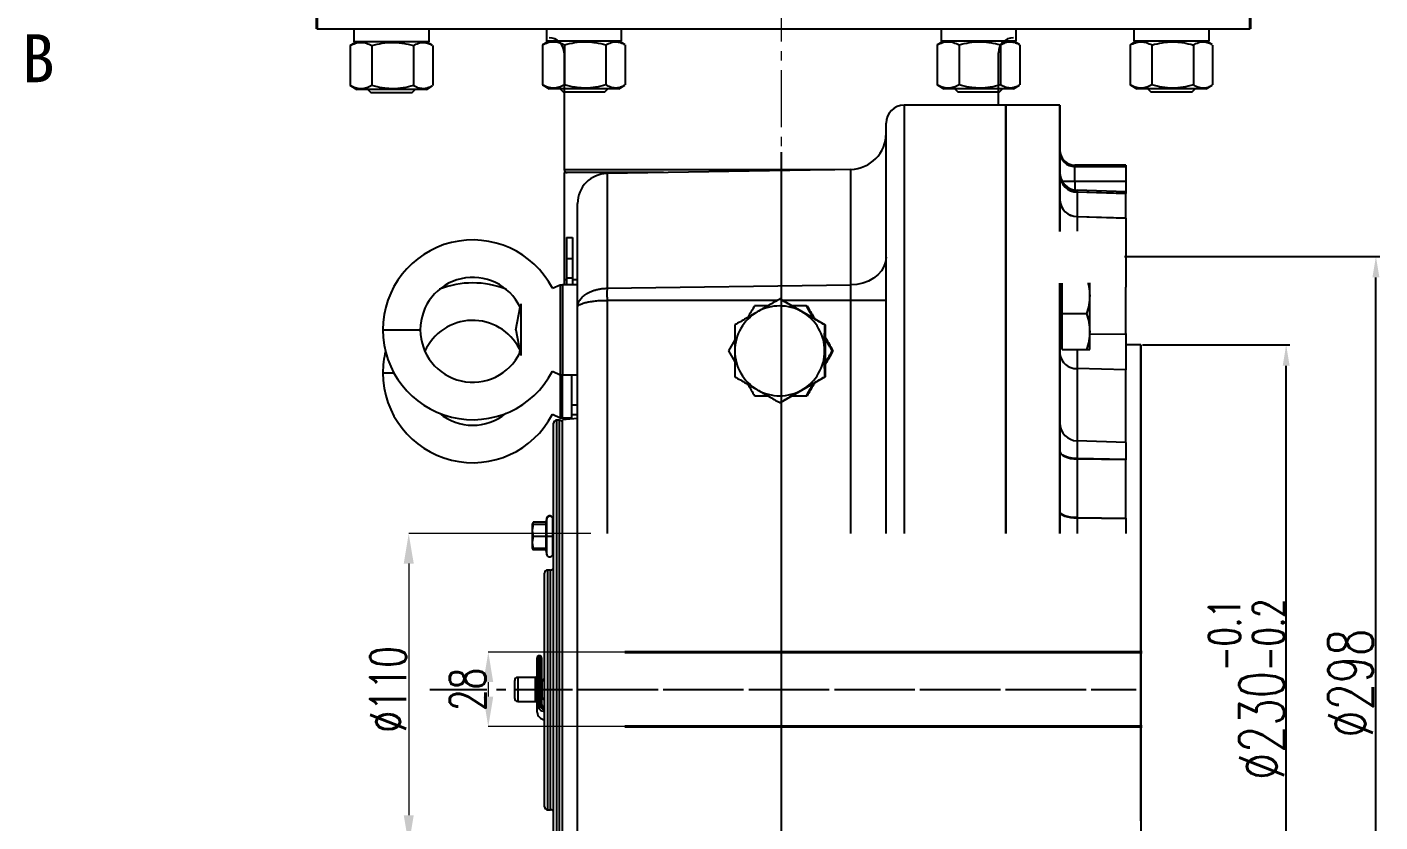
# Model space of a CAD drawing. Header units: millimetres. Extents: x 1846 to 4892, y 508 to 2661.
# Drawn here: x 2512.9 to 2964.6, y 1751.1 to 2016.5 of the extents above; entities that cross this region are included whole.
import ezdxf

# ---------------------------------------------------------------- set-up
doc = ezdxf.new("R2010")
doc.units = ezdxf.units.MM
doc.linetypes.add('CENTER2', pattern=[28.575, 19.05, -3.175, 3.175, -3.175])
doc.linetypes.add('点画线', pattern=[18, 12, -2, 2, -2])
for name, color, linetype, lineweight in [('AM_5', 3, 'Continuous', 25), ('中心线层', 1, '点画线', 18), ('文字', 7, 'Continuous', 13), ('粗实线', 7, 'Continuous', 40)]:
    doc.layers.add(name, color=color, linetype=linetype, lineweight=lineweight)
doc.styles.add('SLDTEXTSTYLE1', font='txt.shx', dxfattribs={"width": 0.7, "bigfont": 'gbcbig.shx'})
doc.styles.get("Standard").update_dxf_attribs({"font": 'arial.ttf'})
doc.styles.add('STYLE1', font='txt.shx', dxfattribs={"width": 0.8, "height": 3, "bigfont": 'hzdx.shx'})
doc.styles.add('TH_GBDIM', font='simplex.shx', dxfattribs={"width": 0.707, "bigfont": 'hzfs.shx'})
doc.dimstyles.new('ISO-25$0', dxfattribs={"dimtxt": 2.5, "dimasz": 2.5, "dimexe": 1.25, "dimexo": 0.625, "dimtad": 1, "dimtxsty": 'Standard', "dimcen": 2.5, "dimdle": 5, "dimadec": 0, "dimazin": 0, "dimtfac": 1, "dimtmove": 0, "dimatfit": 3, "dimfxl": 0, "dimarcsym": 0})
doc.dimstyles.new('SLDDIMSTYLE12$0', dxfattribs={"dimtxt": 12, "dimasz": 10, "dimexe": 0, "dimexo": 0.0625, "dimgap": 0.875, "dimtad": 1, "dimdec": 1, "dimlfac": 1.8, "dimrnd": 1e-09, "dimzin": 12, "dimdsep": 46, "dimtxsty": 'SLDTEXTSTYLE1', "dimcen": 0.09, "dimdle": 8.16, "dimclrd": 3, "dimclre": 3, "dimadec": 0, "dimazin": 3, "dimtfac": 1, "dimtdec": 1, "dimtofl": 0, "dimtmove": 0, "dimatfit": 3, "dimfxl": 0, "dimfrac": 2, "dimtolj": 1, "dimlwd": 5, "dimlwe": 5, "dimarcsym": 0})

# ---------------------------------------------------------------- blocks, each defined once
blk = doc.blocks.new('*D66')
at = {"color": 1, "linetype": 'Continuous', "transparency": 16777216}
for p, q in [((2879.28, 1939.88), (2964.5, 1939.88)), ((2963.25, 1657.94), (2963.25, 1932.88)), ((2880.35, 1650.94), (2964.5, 1650.94))]:
    blk.add_line(p, q, dxfattribs=at)
at = {"color": 1, "transparency": 16777216}
for points in [[(2962.08, 1932.88), (2964.41, 1932.88), (2963.25, 1939.88)], [(2962.08, 1657.94), (2964.41, 1657.94), (2963.25, 1650.94)]]:
    blk.add_solid(points, dxfattribs=at)
at = {"layer": 'Defpoints', "color": 0, "transparency": 16777216}
for p in [(2878.65, 1939.88), (2963.25, 1939.88), (2879.72, 1650.94)]:
    blk.add_point(p, dxfattribs=at)
at = {"color": 1, "lineweight": 30, "transparency": 16777216, "insert": (2954.75, 1797.47), "char_height": 15, "attachment_point": 5, "rotation": 90, "style": 'TH_GBDIM'}
blk.add_mtext('%%C298', dxfattribs=at)
blk = doc.blocks.new('*D67')
at = {"color": 1, "linetype": 'Continuous', "transparency": 16777216}
for p, q in [((2764.72, 1974.76), (2764.72, 1566.1)), ((2879.72, 1620.25), (2879.72, 1566.1)), ((2872.72, 1567.35), (2771.72, 1567.35))]:
    blk.add_line(p, q, dxfattribs=at)
at = {"color": 1, "transparency": 16777216}
for points in [[(2771.72, 1568.52), (2771.72, 1566.18), (2764.72, 1567.35)], [(2872.72, 1568.52), (2872.72, 1566.18), (2879.72, 1567.35)]]:
    blk.add_solid(points, dxfattribs=at)
at = {"layer": 'Defpoints', "color": 0, "transparency": 16777216}
for p in [(2764.72, 1975.39), (2879.72, 1620.87), (2764.72, 1567.35)]:
    blk.add_point(p, dxfattribs=at)
at = {"color": 1, "lineweight": 30, "transparency": 16777216, "insert": (2822.22, 1575.85), "char_height": 15, "attachment_point": 5, "style": 'TH_GBDIM'}
blk.add_mtext('115', dxfattribs=at)
blk = doc.blocks.new('*U49')
at = {"color": 0, "linetype": 'CENTER2', "transparency": 16777216}
for p in [(-227.43, 0), (-178.1, 0)]:
    blk.add_line(p, (8.4, 0), dxfattribs=at)
blk = doc.blocks.new('*D68')
at = {"color": 1, "linetype": 'Continuous', "transparency": 16777216}
for p, q in [((2885.35, 1910.39), (2934.53, 1910.39)), ((2933.28, 1687.39), (2933.28, 1903.39)), ((2885.35, 1680.39), (2934.53, 1680.39))]:
    blk.add_line(p, q, dxfattribs=at)
at = {"color": 1, "transparency": 16777216}
for points in [[(2932.12, 1903.39), (2934.45, 1903.39), (2933.28, 1910.39)], [(2932.12, 1687.39), (2934.45, 1687.39), (2933.28, 1680.39)]]:
    blk.add_solid(points, dxfattribs=at)
at = {"layer": 'Defpoints', "color": 0, "transparency": 16777216}
for p in [(2884.72, 1910.39), (2933.28, 1910.39), (2884.72, 1680.39)]:
    blk.add_point(p, dxfattribs=at)
at = {"color": 1, "lineweight": 30, "transparency": 16777216, "insert": (2920.03, 1795.39), "char_height": 15, "attachment_point": 5, "rotation": 90, "style": 'TH_GBDIM'}
blk.add_mtext('%%C230{\\H0.7x;\\S-0.1^ -0.2;}', dxfattribs=at)
blk = doc.blocks.new('*U48')
at = {"layer": '中心线层', "color": 0, "linetype": 'CENTER2', "transparency": 16777216}
for p, q in [((0, 91), (0, -416.23)), ((0, -178), (0, -282)), ((0, -282), (0, -416.23))]:
    blk.add_line(p, q, dxfattribs=at)
blk = doc.blocks.new('*D75')
at = {"layer": 'AM_5', "color": 3, "lineweight": 5, "transparency": 16777216}
blk.add_line((2712.49, 1807.81), (2666.91, 1807.81), dxfattribs=at)
at = {"layer": 'AM_5', "color": 3, "linetype": 'Continuous', "lineweight": 5, "transparency": 16777216}
for p, q in [((2666.91, 1797.81), (2666.91, 1792.97)), ((2712.49, 1782.97), (2666.91, 1782.97))]:
    blk.add_line(p, q, dxfattribs=at)
at = {"layer": 'AM_5', "color": 3, "transparency": 16777216}
for points in [[(2665.24, 1797.81), (2668.57, 1797.81), (2666.91, 1807.81)], [(2665.24, 1792.97), (2668.57, 1792.97), (2666.91, 1782.97)]]:
    blk.add_solid(points, dxfattribs=at)
at = {"layer": 'Defpoints', "color": 0, "transparency": 16777216}
for p in [(2712.55, 1807.81), (2666.91, 1782.97), (2712.55, 1782.97)]:
    blk.add_point(p, dxfattribs=at)
at = {"layer": 'AM_5', "color": 0, "transparency": 16777216, "insert": (2660.03, 1795.39), "char_height": 12, "attachment_point": 5, "rotation": 90, "style": 'SLDTEXTSTYLE1'}
blk.add_mtext('\\A1;28', dxfattribs=at)
blk = doc.blocks.new('*D56')
at = {"layer": 'AM_5', "color": 3, "lineweight": 5, "transparency": 16777216}
blk.add_line((2701.16, 1847.39), (2640.35, 1847.39), dxfattribs=at)
at = {"layer": 'AM_5', "color": 3, "linetype": 'Continuous', "lineweight": 5, "transparency": 16777216}
for p, q in [((2640.35, 1837.39), (2640.35, 1753.39)), ((2701.16, 1743.39), (2640.35, 1743.39))]:
    blk.add_line(p, q, dxfattribs=at)
at = {"layer": 'AM_5', "color": 3, "transparency": 16777216}
for points in [[(2638.68, 1837.39), (2642.02, 1837.39), (2640.35, 1847.39)], [(2638.68, 1753.39), (2642.02, 1753.39), (2640.35, 1743.39)]]:
    blk.add_solid(points, dxfattribs=at)
at = {"layer": 'Defpoints', "color": 0, "transparency": 16777216}
for p in [(2701.22, 1847.39), (2640.35, 1743.39), (2701.22, 1743.39)]:
    blk.add_point(p, dxfattribs=at)
at = {"layer": 'AM_5', "color": 0, "transparency": 16777216, "insert": (2633.47, 1795.39), "char_height": 12, "attachment_point": 5, "rotation": 90, "style": 'SLDTEXTSTYLE1'}
blk.add_mtext('\\A1;%%C110', dxfattribs=at)

msp = doc.modelspace()

# ---------------------------------------------------------------- linework, layer by layer
at = {"color": 7, "linetype": 'Continuous', "lineweight": 25}
for p, q in [((2609.714, 2015.887), (2921.282, 2015.887)), ((2622.057, 2015.656), (2622.057, 2011.556)), ((2647.157, 2011.556), (2647.157, 2015.656)), ((2686.305, 2015.887), (2686.305, 2011.787)), ((2711.405, 2011.787), (2711.405, 2015.887)), ((2818.059, 2015.887), (2818.059, 2011.787)), ((2843.159, 2011.787), (2843.159, 2015.887)), ((2882.45, 2015.868), (2882.45, 2011.768)), ((2907.55, 2011.768), (2907.55, 2015.868)), ((2620.999, 2010.387), (2620.758, 2010.268)), ((2620.758, 2010.268), (2620.758, 1996.944)), ((2622.982, 2011.556), (2620.988, 2010.405)), ((2647.157, 2011.556), (2622.057, 2011.556)), ((2622.148, 2011.556), (2622.094, 2011.043)), ((2628.074, 2010.268), (2628.074, 1996.944)), ((2641.923, 2010.268), (2641.923, 1996.944)), ((2648.226, 2010.405), (2646.232, 2011.556)), ((2648.456, 1996.944), (2648.456, 2010.268)), ((2685.247, 2010.618), (2685.006, 2010.499)), ((2685.006, 2010.499), (2685.006, 1997.175)), ((2687.23, 2011.787), (2685.236, 2010.636)), ((2711.405, 2011.787), (2686.305, 2011.787)), ((2686.396, 2011.787), (2686.342, 2011.274)), ((2692.321, 2010.499), (2692.321, 1997.175)), ((2706.17, 2010.499), (2706.17, 1997.175)), ((2712.474, 2010.636), (2710.48, 2011.787)), ((2712.704, 1997.175), (2712.704, 2010.499)), ((2817.001, 2010.618), (2816.76, 2010.499)), ((2816.76, 2010.499), (2816.76, 1997.175)), ((2818.984, 2011.787), (2816.99, 2010.636)), ((2843.159, 2011.787), (2818.059, 2011.787)), ((2818.15, 2011.787), (2818.096, 2011.274)), ((2824.075, 2010.499), (2824.075, 1997.175)), ((2837.924, 2010.499), (2837.924, 1997.175)), ((2844.228, 2010.636), (2842.234, 2011.787)), ((2844.458, 1997.175), (2844.458, 2010.499)), ((2881.392, 2010.598), (2881.151, 2010.479)), ((2881.151, 2010.479), (2881.151, 1997.156)), ((2883.375, 2011.768), (2881.381, 2010.617)), ((2907.55, 2011.768), (2882.45, 2011.768)), ((2882.541, 2011.768), (2882.487, 2011.255)), ((2888.466, 2010.479), (2888.466, 1997.156)), ((2902.315, 2010.479), (2902.315, 1997.156)), ((2908.619, 2010.617), (2906.625, 2011.768)), ((2908.849, 1997.156), (2908.849, 2010.479)), ((2692.224, 2007.887), (2692.224, 1968.887)), ((2837.224, 1990.387), (2837.224, 2007.887)), ((2620.758, 1996.944), (2620.999, 1996.83)), ((2620.986, 1996.808), (2622.982, 1995.656)), ((2646.232, 1995.656), (2648.228, 1996.808)), ((2685.006, 1997.175), (2685.247, 1997.061)), ((2685.234, 1997.039), (2687.23, 1995.887)), ((2710.48, 1995.887), (2712.476, 1997.039)), ((2816.76, 1997.175), (2817, 1997.061)), ((2816.988, 1997.039), (2818.984, 1995.887)), ((2842.234, 1995.887), (2844.229, 1997.039)), ((2881.151, 1997.156), (2881.391, 1997.041)), ((2881.379, 1997.02), (2883.375, 1995.868)), ((2906.625, 1995.868), (2908.62, 1997.02)), ((2646.232, 1995.656), (2622.982, 1995.656)), ((2626.69, 1995.656), (2627.69, 1994.656)), ((2627.69, 1994.656), (2641.525, 1994.656)), ((2641.525, 1994.656), (2642.525, 1995.656)), ((2710.48, 1995.887), (2687.23, 1995.887)), ((2690.938, 1995.887), (2691.938, 1994.887)), ((2691.938, 1994.887), (2705.773, 1994.887)), ((2705.773, 1994.887), (2706.773, 1995.887)), ((2842.234, 1995.887), (2818.984, 1995.887)), ((2822.691, 1995.887), (2823.691, 1994.887)), ((2823.691, 1994.887), (2837.526, 1994.887)), ((2837.526, 1994.887), (2838.526, 1995.887)), ((2906.625, 1995.868), (2883.375, 1995.868)), ((2887.082, 1995.868), (2888.082, 1994.868)), ((2888.082, 1994.868), (2901.917, 1994.868)), ((2901.917, 1994.868), (2902.917, 1995.868)), ((2839.724, 1990.387), (2805.724, 1990.387)), ((2857.724, 1990.387), (2839.724, 1990.387)), ((2857.724, 1990.387), (2839.724, 1990.387)), ((2839.724, 1990.387), (2839.724, 1847.387)), ((2839.724, 1847.387), (2839.724, 1990.387)), ((2839.724, 1847.387), (2839.724, 1990.387)), ((2857.724, 1990.387), (2857.724, 1948.247)), ((2857.724, 1948.247), (2857.724, 1990.387)), ((2799.724, 1847.387), (2799.724, 1984.387)), ((2879.724, 1970.387), (2862.724, 1970.387)), ((2862.724, 1964.927), (2862.724, 1969.913)), ((2862.724, 1969.913), (2879.724, 1969.913)), ((2879.724, 1970.387), (2879.724, 1969.913)), ((2879.724, 1969.913), (2879.724, 1964.927)), ((2692.224, 1967.887), (2692.224, 1932.18)), ((2725.369, 1967.887), (2692.224, 1967.887)), ((2787.933, 1968.979), (2706.549, 1967.559)), ((2879.724, 1964.927), (2862.724, 1964.927)), ((2879.724, 1964.927), (2879.724, 1961.415)), ((2879.724, 1961.415), (2863.514, 1961.981)), ((2863.514, 1961.406), (2863.514, 1953.278)), ((2879.724, 1960.871), (2863.514, 1961.406)), ((2863.514, 1961.363), (2863.514, 1953.219)), ((2879.724, 1960.828), (2863.514, 1961.363)), ((2879.724, 1961.415), (2879.724, 1960.871)), ((2879.724, 1952.769), (2879.724, 1960.871)), ((2879.724, 1952.71), (2879.724, 1960.828)), ((2696.724, 1927.643), (2696.724, 1957.56)), ((2863.514, 1953.278), (2879.724, 1952.769)), ((2863.514, 1953.219), (2863.514, 1948.324)), ((2863.514, 1953.219), (2879.724, 1952.71)), ((2879.724, 1952.71), (2879.724, 1929.63)), ((2693.024, 1946.229), (2695.024, 1946.229)), ((2693.024, 1946.22), (2693.024, 1946.223)), ((2693.024, 1946.223), (2695.024, 1946.223)), ((2693.024, 1946.22), (2695.024, 1946.22)), ((2693.024, 1946.22), (2693.024, 1939.213)), ((2695.024, 1946.22), (2695.024, 1946.223)), ((2695.024, 1946.22), (2695.024, 1939.213)), ((2693.024, 1939.213), (2695.024, 1939.213)), ((2693.024, 1939.213), (2693.024, 1932.727)), ((2695.024, 1939.213), (2695.024, 1932.727)), ((2688.335, 1929.26), (2690.89, 1930.41)), ((2690.89, 1930.41), (2690.89, 1900.41)), ((2690.89, 1930.41), (2691.724, 1930.41)), ((2696.724, 1930.41), (2691.724, 1930.41)), ((2691.724, 1930.41), (2691.724, 1900.41)), ((2693.024, 1932.727), (2695.024, 1932.727)), ((2693.024, 1932.727), (2693.024, 1930.41)), ((2695.024, 1932.727), (2695.024, 1930.41)), ((2706.549, 1929.27), (2787.933, 1930.375)), ((2787.933, 1925.249), (2787.933, 1930.375)), ((2857.724, 1930.952), (2857.724, 1847.387)), ((2857.724, 1847.387), (2857.724, 1930.952)), ((2858.524, 1920.803), (2858.524, 1930.962)), ((2867.724, 1926.803), (2867.724, 1931.085)), ((2879.724, 1914.072), (2879.724, 1929.63)), ((2696.724, 1922.923), (2696.724, 1927.643)), ((2706.549, 1925.249), (2706.549, 1847.387)), ((2764.406, 1925.708), (2764.225, 1925.708)), ((2764.406, 1925.708), (2779.404, 1917.047)), ((2799.724, 1925.249), (2787.933, 1925.249)), ((2787.933, 1847.387), (2787.933, 1925.249)), ((2867.724, 1914.803), (2867.724, 1926.803)), ((2676.154, 1915.41), (2677.505, 1922.973)), ((2677.779, 1924.029), (2677.779, 1906.79)), ((2696.724, 1915.41), (2696.724, 1922.923)), ((2773.102, 1923.387), (2773.37, 1923.387)), ((2858.524, 1920.803), (2866.652, 1920.803)), ((2858.524, 1908.803), (2858.524, 1920.803)), ((2631.724, 1915.41), (2644.224, 1915.41)), ((2676.154, 1915.41), (2677.505, 1907.846)), ((2696.724, 1675.364), (2696.724, 1915.41)), ((2779.404, 1917.047), (2779.223, 1917.047)), ((2779.404, 1917.047), (2779.404, 1899.727)), ((2749.208, 1912.025), (2747.125, 1908.387)), ((2867.724, 1908.803), (2867.724, 1914.803)), ((2879.724, 1914.126), (2879.724, 1902.098)), ((2879.724, 1914.072), (2879.724, 1902.041)), ((2677.288, 1907.41), (2677.435, 1908.235)), ((2747.125, 1908.387), (2749.208, 1904.75)), ((2781.761, 1908.387), (2782.028, 1908.387)), ((2858.524, 1909.096), (2857.724, 1909.558)), ((2858.524, 1908.803), (2866.652, 1908.803)), ((2884.724, 1910.387), (2879.724, 1910.387)), ((2884.724, 1910.387), (2879.724, 1910.387)), ((2884.724, 1751.46), (2884.724, 1910.387)), ((2884.724, 1910.387), (2884.724, 1680.387)), ((2688.335, 1901.56), (2690.89, 1900.41)), ((2879.724, 1902.041), (2863.514, 1902.505)), ((2879.724, 1877.653), (2879.724, 1902.098)), ((2879.724, 1877.653), (2879.724, 1902.041)), ((2690.89, 1900.41), (2690.89, 1886.06)), ((2690.89, 1900.41), (2691.724, 1900.41)), ((2691.724, 1900.41), (2696.724, 1900.41)), ((2691.724, 1886.06), (2691.724, 1900.41)), ((2694.724, 1900.41), (2694.724, 1890.387)), ((2779.404, 1899.727), (2764.406, 1891.067)), ((2779.404, 1899.727), (2779.223, 1899.727)), ((2773.102, 1893.387), (2773.37, 1893.387)), ((2694.724, 1890.387), (2696.724, 1890.387)), ((2694.724, 1890.387), (2694.724, 1887.15)), ((2764.406, 1891.067), (2764.225, 1891.067)), ((2688.335, 1887.21), (2690.89, 1886.06)), ((2688.724, 1706.208), (2688.724, 1884.208)), ((2690.724, 1885.208), (2689.724, 1885.208)), ((2690.89, 1886.06), (2691.724, 1886.06)), ((2691.724, 1886.06), (2694.724, 1886.06)), ((2696.724, 1885.824), (2691.724, 1885.387)), ((2691.724, 1705.387), (2691.724, 1885.387)), ((2694.724, 1887.15), (2696.724, 1887.15)), ((2694.724, 1887.15), (2694.724, 1885.65)), ((2879.724, 1877.766), (2863.514, 1878.332)), ((2879.724, 1877.766), (2879.724, 1872.153)), ((2879.724, 1877.653), (2879.724, 1872.032)), ((2863.514, 1872.401), (2863.514, 1852.746)), ((2879.724, 1872.153), (2863.514, 1872.401)), ((2863.514, 1872.28), (2863.514, 1852.619)), ((2879.724, 1872.032), (2863.514, 1872.28)), ((2879.724, 1852.561), (2879.724, 1872.153)), ((2879.724, 1852.435), (2879.724, 1872.032)), ((2686.508, 1852.464), (2685.967, 1850.446)), ((2686.508, 1852.6), (2686.122, 1851.16)), ((2688.474, 1852.205), (2688.474, 1852.341)), ((2688.474, 1846.405), (2688.474, 1852.205)), ((2863.514, 1852.746), (2879.724, 1852.561)), ((2863.514, 1852.619), (2863.514, 1847.387)), ((2863.514, 1852.619), (2879.724, 1852.435)), ((2879.724, 1852.561), (2879.724, 1847.387)), ((2879.724, 1852.435), (2879.724, 1847.387)), ((2681.943, 1851.18), (2681.574, 1850.541)), ((2681.574, 1850.541), (2681.574, 1850.405)), ((2681.931, 1850.405), (2681.574, 1848.405)), ((2681.574, 1850.405), (2681.931, 1850.405)), ((2681.574, 1850.405), (2681.574, 1848.405)), ((2681.574, 1848.405), (2681.931, 1846.405)), ((2681.574, 1848.405), (2681.574, 1844.405)), ((2681.931, 1851.16), (2681.635, 1850.205)), ((2686.122, 1851.16), (2681.931, 1851.16)), ((2686.122, 1850.405), (2681.931, 1850.405)), ((2686.122, 1850.405), (2686.122, 1846.405)), ((2681.931, 1846.405), (2681.574, 1844.405)), ((2681.574, 1844.405), (2681.931, 1842.405)), ((2681.574, 1844.405), (2681.574, 1842.405)), ((2686.122, 1846.405), (2681.931, 1846.405)), ((2686.508, 1846.405), (2686.122, 1846.405)), ((2686.122, 1846.405), (2686.122, 1842.405)), ((2688.474, 1846.405), (2686.508, 1846.405)), ((2688.474, 1840.605), (2688.474, 1846.405)), ((2681.931, 1842.405), (2681.574, 1842.405)), ((2681.652, 1842.405), (2681.943, 1841.902)), ((2681.72, 1842.605), (2681.931, 1841.922)), ((2686.122, 1842.405), (2681.931, 1842.405)), ((2686.085, 1841.922), (2681.931, 1841.922)), ((2685.967, 1842.363), (2686.508, 1840.346)), ((2685.724, 1756.208), (2685.724, 1834.208)), ((2687.724, 1835.208), (2686.724, 1835.208)), ((2683.724, 1806.655), (2683.724, 1800.384)), ((2683.724, 1806.655), (2684.224, 1806.655)), ((2684.224, 1800.384), (2684.224, 1806.655)), ((2683.224, 1799.894), (2683.224, 1805.963)), ((2684.724, 1805.963), (2684.724, 1799.894)), ((2675.724, 1797.035), (2675.724, 1798.394)), ((2682.724, 1799.394), (2676.724, 1799.394)), ((2683.224, 1799.894), (2683.224, 1793.629)), ((2683.724, 1800.384), (2683.724, 1793.686)), ((2684.224, 1800.384), (2683.724, 1800.384)), ((2684.224, 1793.686), (2684.224, 1800.384)), ((2684.724, 1799.894), (2684.724, 1793.629)), ((2685.724, 1799.129), (2684.764, 1797.847)), ((2675.724, 1792.394), (2675.724, 1797.035)), ((2683.224, 1790.476), (2683.224, 1793.629)), ((2683.724, 1793.686), (2683.724, 1790.749)), ((2683.724, 1793.686), (2684.224, 1793.686)), ((2684.224, 1790.749), (2684.224, 1793.686)), ((2684.724, 1793.629), (2684.724, 1790.476)), ((2676.724, 1791.394), (2682.724, 1791.394)), ((2683.224, 1787.741), (2683.224, 1790.476)), ((2684.764, 1792.941), (2685.724, 1791.659)), ((2686.724, 1755.208), (2687.724, 1755.208))]:
    msp.add_line(p, q, dxfattribs=at)
at = {"color": 8, "linetype": 'Continuous', "lineweight": 25}
for p, q in [((2805.724, 1990.387), (2805.724, 1847.387)), ((2862.724, 1970.387), (2862.724, 1969.913)), ((2692.224, 1968.887), (2782.659, 1968.887)), ((2706.549, 1967.559), (2706.549, 1929.27)), ((2787.933, 1930.375), (2787.933, 1968.979)), ((2862.724, 1964.927), (2858.533, 1964.927)), ((2862.724, 1964.927), (2862.724, 1962.061)), ((2863.514, 1961.981), (2863.514, 1961.406)), ((2863.514, 1961.94), (2863.514, 1961.363)), ((2692.224, 1932.18), (2693.024, 1932.18)), ((2695.024, 1932.18), (2696.724, 1932.18)), ((2763.426, 1925.249), (2706.549, 1925.249)), ((2787.933, 1925.249), (2765.201, 1925.249)), ((2867.724, 1913.912), (2879.724, 1914.072)), ((2863.514, 1908.803), (2863.514, 1902.505)), ((2863.514, 1902.562), (2863.514, 1878.219)), ((2863.514, 1902.505), (2863.514, 1878.219)), ((2631.724, 1901.06), (2635.378, 1901.06)), ((2689.724, 1885.208), (2689.724, 1795.208)), ((2690.724, 1795.208), (2690.724, 1885.208)), ((2863.514, 1878.332), (2863.514, 1872.401)), ((2863.514, 1878.219), (2863.514, 1872.28)), ((2686.508, 1852.464), (2686.508, 1852.6)), ((2686.508, 1846.405), (2686.508, 1852.464)), ((2686.508, 1840.346), (2686.508, 1846.405)), ((2686.724, 1835.208), (2686.724, 1755.208)), ((2687.724, 1755.208), (2687.724, 1835.208)), ((2676.724, 1799.394), (2676.724, 1797.582)), ((2682.724, 1792.045), (2682.724, 1799.394)), ((2684.764, 1797.847), (2684.764, 1792.941)), ((2676.724, 1797.582), (2676.724, 1791.394)), ((2689.724, 1795.208), (2689.724, 1705.208)), ((2690.724, 1705.208), (2690.724, 1795.208)), ((2682.724, 1791.394), (2682.724, 1792.045))]:
    msp.add_line(p, q, dxfattribs=at)
at = {"color": 7, "linetype": 'Continuous', "lineweight": 25, "flags": 128}
for points in [[(2799.724, 1939.705), (2799.545, 1938.102), (2799.016, 1936.547), (2798.151, 1935.086), (2796.976, 1933.762), (2795.526, 1932.615), (2793.844, 1931.678), (2791.981, 1930.98), (2789.991, 1930.541), (2787.933, 1930.375)], [(2692.224, 1932.18), (2692.252, 1931.123), (2692.302, 1930.41)], [(2779.404, 1907.74), (2779.418, 1908.387), (2779.404, 1909.034)], [(2863.514, 1872.401), (2862.374, 1872.467), (2861.283, 1872.627), (2860.282, 1872.875), (2859.408, 1873.203), (2858.692, 1873.598), (2858.161, 1874.045), (2857.834, 1874.529), (2857.724, 1875.031)], [(2857.724, 1874.906), (2857.834, 1874.405), (2858.161, 1873.922), (2858.692, 1873.475), (2859.408, 1873.081), (2860.282, 1872.754), (2861.283, 1872.506), (2862.374, 1872.346), (2863.514, 1872.28)], [(2863.514, 1852.746), (2862.374, 1852.795), (2861.283, 1852.915), (2860.282, 1853.1), (2859.408, 1853.344), (2858.692, 1853.638), (2858.161, 1853.971), (2857.834, 1854.331), (2857.724, 1854.705)], [(2857.724, 1854.574), (2857.834, 1854.201), (2858.161, 1853.841), (2858.692, 1853.509), (2859.408, 1853.215), (2860.282, 1852.972), (2861.283, 1852.787), (2862.374, 1852.668), (2863.514, 1852.619)], [(2683.724, 1790.749), (2683.626, 1790.744), (2683.532, 1790.728), (2683.446, 1790.703), (2683.37, 1790.669), (2683.308, 1790.628), (2683.262, 1790.58), (2683.233, 1790.529), (2683.224, 1790.476)], [(2684.224, 1790.749), (2684.321, 1790.744), (2684.415, 1790.728), (2684.501, 1790.703), (2684.577, 1790.669), (2684.639, 1790.628), (2684.686, 1790.58), (2684.714, 1790.529), (2684.724, 1790.476)]]:
    msp.add_lwpolyline(points, dxfattribs=at)
at = {"color": 7, "linetype": 'Continuous', "lineweight": 25}
for centre, radius, start, end in [((2687.224, 2007.887), 5, 0, 90), ((2842.224, 2007.887), 5, 90, 180), ((2805.724, 1984.387), 6, 90, 180), ((2787.724, 1980.977), 12, 271, 0), ((2862.724, 1975.387), 5, 180, 270), ((2862.717, 1974.907), 4.993, 180.07749, 270.07776), ((2693.224, 1968.887), 1, 180, 270), ((2706.724, 1957.56), 10, 91, 180), ((2863.724, 1967.977), 6, 180, 268), ((2863.724, 1967.936), 6, 180, 268), ((2863.552, 1967.237), 5.83, 181.57229, 269.63067), ((2863.551, 1967.192), 5.83, 181.57991, 269.63811), ((2863.413, 1958.974), 5.698, 183.05869, 271.01719), ((2863.412, 1958.915), 5.697, 183.06997, 271.02724), ((2661.724, 1915.41), 30, 27.49509, 180), ((2661.724, 1915.41), 17.5, 25.60688, 180), ((2661.724, 1901.06), 30, 68.24561, 111.75439), ((2764.204, 1908.387), 15, 120.00588, 180.00167), ((2764.202, 1908.391), 14.996, 59.99569, 120.00431), ((2764.199, 1908.387), 15, 359.99833, 59.99412), ((2661.724, 1915.41), 30, 180, 332.50491), ((2661.724, 1915.41), 17.5, 180, 334.39312), ((2661.724, 1901.06), 17.5, 27.20236, 155.7957), ((2661.724, 1901.06), 30, 166.16293, 180), ((2764.204, 1908.387), 15, 179.99834, 239.99411), ((2764.199, 1908.387), 15, 300.00589, 0.00166), ((2863.193, 1907.995), 5.499, 185.94774, 273.35212), ((2661.724, 1901.06), 30, 180, 332.50491), ((2764.202, 1908.383), 14.996, 239.99573, 300.00427), ((2661.724, 1901.06), 17.5, 230.55306, 309.44694), ((2689.724, 1884.208), 1, 90, 180), ((2690.724, 1884.208), 1, 0, 90), ((2863.724, 1884.328), 6, 180, 268), ((2687.474, 1852.341), 1, 0, 165), ((2687.474, 1852.205), 1, 0, 165), ((2688.724, 1849.791), 0.25, 180, 270), ((2688.724, 1849.655), 0.25, 180, 270), ((2688.724, 1843.155), 0.25, 90, 180), ((2687.474, 1840.605), 1, 195, 0), ((2686.724, 1834.208), 1, 90, 180), ((2687.724, 1836.208), 1, 270, 0), ((2676.724, 1798.394), 1, 90, 180), ((2682.724, 1799.894), 0.5, 270, 0), ((2684.924, 1797.727), 0.2, 143.16993, 180), ((2676.724, 1792.394), 1, 180, 270), ((2682.724, 1790.894), 0.5, 0, 90), ((2685.943, 1790.721), 2.731, 185.155, 265.38885), ((2684.924, 1793.061), 0.2, 180, 216.83007), ((2686.045, 1790.577), 1.325, 184.39375, 255.97751), ((2685.983, 1788.026), 2.774, 185.90537, 264.63849), ((2686.724, 1756.208), 1, 180, 270), ((2687.724, 1754.208), 1, 0, 90)]:
    msp.add_arc(centre, radius, start, end, dxfattribs=at)
at = {"color": 8, "linetype": 'Continuous', "lineweight": 25}
for centre, radius, start, end in [((2685.972, 1790.941), 2.256, 184.87848, 263.68898), ((2686.008, 1790.896), 1.791, 184.70283, 260.85052)]:
    msp.add_arc(centre, radius, start, end, dxfattribs=at)
at = {"color": 7, "linetype": 'Continuous', "lineweight": 25}
for centre, start_param, end_param in [((2683.724, 1805.963), 0, 1.5707963), ((2684.224, 1805.963), 4.712389, 6.2831853)]:
    msp.add_ellipse(centre, major_axis=(0, 0.692), ratio=0.7224842, start_param=start_param, end_param=end_param, dxfattribs=at)
for points, knots in [([(2620.758, 2010.268), (2621.355, 2010.594), (2621.957, 2010.863), (2623.173, 2011.236), (2623.787, 2011.339), (2624.72, 2011.34), (2625.032, 2011.315), (2625.65, 2011.217), (2625.957, 2011.145), (2626.873, 2010.865), (2627.476, 2010.595), (2628.074, 2010.268)], [0, 0, 0, 0, 0.25, 0.25, 0.5, 0.5, 0.625, 0.625, 0.75, 0.75, 1, 1, 1, 1]), ([(2628.074, 2010.268), (2629.204, 2010.594), (2630.343, 2010.863), (2632.645, 2011.236), (2633.807, 2011.339), (2635.574, 2011.34), (2636.165, 2011.315), (2637.335, 2011.217), (2637.916, 2011.145), (2639.649, 2010.865), (2640.791, 2010.595), (2641.923, 2010.268)], [0, 0, 0, 0, 0.25, 0.25, 0.5, 0.5, 0.625, 0.625, 0.75, 0.75, 1, 1, 1, 1]), ([(2641.923, 2010.268), (2642.49, 2010.578), (2643.636, 2011.204), (2645.335, 2011.43), (2646.877, 2011.12), (2647.793, 2010.618), (2648.215, 2010.387)], [0, 0, 0, 0, 0.27487, 0.5557011, 0.7950175, 1, 1, 1, 1]), ([(2685.006, 2010.499), (2685.603, 2010.825), (2686.205, 2011.094), (2687.421, 2011.467), (2688.035, 2011.57), (2688.968, 2011.571), (2689.28, 2011.546), (2689.898, 2011.448), (2690.205, 2011.376), (2691.12, 2011.096), (2691.723, 2010.826), (2692.321, 2010.499)], [0, 0, 0, 0, 0.25, 0.25, 0.5, 0.5, 0.625, 0.625, 0.75, 0.75, 1, 1, 1, 1]), ([(2692.321, 2010.499), (2693.452, 2010.825), (2694.591, 2011.094), (2696.892, 2011.467), (2698.055, 2011.57), (2699.821, 2011.571), (2700.413, 2011.546), (2701.583, 2011.448), (2702.164, 2011.376), (2703.897, 2011.096), (2705.038, 2010.826), (2706.17, 2010.499)], [0, 0, 0, 0, 0.25, 0.25, 0.5, 0.5, 0.625, 0.625, 0.75, 0.75, 1, 1, 1, 1]), ([(2706.17, 2010.499), (2706.738, 2010.809), (2707.884, 2011.435), (2709.582, 2011.661), (2711.125, 2011.351), (2712.041, 2010.849), (2712.463, 2010.618)], [0, 0, 0, 0, 0.27487, 0.5557011, 0.7950175, 1, 1, 1, 1]), ([(2816.76, 2010.499), (2817.357, 2010.825), (2817.959, 2011.094), (2819.174, 2011.467), (2819.788, 2011.57), (2820.721, 2011.571), (2821.034, 2011.546), (2821.652, 2011.448), (2821.959, 2011.376), (2822.874, 2011.096), (2823.477, 2010.826), (2824.075, 2010.499)], [0, 0, 0, 0, 0.25, 0.25, 0.5, 0.5, 0.625, 0.625, 0.75, 0.75, 1, 1, 1, 1]), ([(2824.075, 2010.499), (2825.206, 2010.825), (2826.345, 2011.094), (2828.646, 2011.467), (2829.809, 2011.57), (2831.575, 2011.571), (2832.167, 2011.546), (2833.337, 2011.448), (2833.918, 2011.376), (2835.651, 2011.096), (2836.792, 2010.826), (2837.924, 2010.499)], [0, 0, 0, 0, 0.25, 0.25, 0.5, 0.5, 0.625, 0.625, 0.75, 0.75, 1, 1, 1, 1]), ([(2837.924, 2010.499), (2838.491, 2010.809), (2839.638, 2011.435), (2841.336, 2011.661), (2842.878, 2011.351), (2843.794, 2010.849), (2844.217, 2010.618)], [0, 0, 0, 0, 0.27487, 0.5557011, 0.7950175, 1, 1, 1, 1]), ([(2881.151, 2010.479), (2881.748, 2010.806), (2882.349, 2011.075), (2883.565, 2011.448), (2884.179, 2011.55), (2885.112, 2011.552), (2885.425, 2011.526), (2886.043, 2011.429), (2886.35, 2011.356), (2887.265, 2011.076), (2887.868, 2010.806), (2888.466, 2010.479)], [0, 0, 0, 0, 0.25, 0.25, 0.5, 0.5, 0.625, 0.625, 0.75, 0.75, 1, 1, 1, 1]), ([(2888.466, 2010.479), (2889.597, 2010.806), (2890.736, 2011.075), (2893.037, 2011.448), (2894.2, 2011.55), (2895.966, 2011.552), (2896.558, 2011.526), (2897.728, 2011.429), (2898.309, 2011.356), (2900.042, 2011.076), (2901.183, 2010.806), (2902.315, 2010.479)], [0, 0, 0, 0, 0.25, 0.25, 0.5, 0.5, 0.625, 0.625, 0.75, 0.75, 1, 1, 1, 1]), ([(2902.315, 2010.479), (2902.882, 2010.789), (2904.029, 2011.415), (2905.727, 2011.641), (2907.269, 2011.332), (2908.185, 2010.83), (2908.608, 2010.598)], [0, 0, 0, 0, 0.27487, 0.5557011, 0.7950175, 1, 1, 1, 1]), ([(2628.074, 1996.944), (2627.476, 1996.618), (2626.875, 1996.349), (2625.659, 1995.976), (2625.045, 1995.873), (2624.112, 1995.872), (2623.799, 1995.897), (2623.181, 1995.995), (2622.874, 1996.068), (2621.959, 1996.348), (2621.356, 1996.617), (2620.758, 1996.944)], [0, 0, 0, 0, 0.25, 0.25, 0.5, 0.5, 0.625, 0.625, 0.75, 0.75, 1, 1, 1, 1]), ([(2641.923, 1996.944), (2640.792, 1996.618), (2639.653, 1996.349), (2637.352, 1995.976), (2636.189, 1995.873), (2634.423, 1995.872), (2633.831, 1995.897), (2632.661, 1995.995), (2632.08, 1996.068), (2630.347, 1996.348), (2629.206, 1996.617), (2628.074, 1996.944)], [0, 0, 0, 0, 0.25, 0.25, 0.5, 0.5, 0.625, 0.625, 0.75, 0.75, 1, 1, 1, 1]), ([(2648.216, 1996.83), (2647.728, 1996.566), (2646.661, 1995.989), (2645.044, 1995.782), (2643.42, 1996.116), (2642.425, 1996.666), (2641.923, 1996.944)], [0, 0, 0, 0, 0.23618419, 0.51698793, 0.75628114, 1, 1, 1, 1]), ([(2692.321, 1997.175), (2691.724, 1996.849), (2691.123, 1996.58), (2689.907, 1996.207), (2689.293, 1996.104), (2688.36, 1996.103), (2688.047, 1996.128), (2687.429, 1996.226), (2687.122, 1996.298), (2686.207, 1996.579), (2685.604, 1996.848), (2685.006, 1997.175)], [0, 0, 0, 0, 0.25, 0.25, 0.5, 0.5, 0.625, 0.625, 0.75, 0.75, 1, 1, 1, 1]), ([(2706.17, 1997.175), (2705.04, 1996.849), (2703.901, 1996.58), (2701.599, 1996.207), (2700.437, 1996.104), (2698.67, 1996.103), (2698.079, 1996.128), (2696.909, 1996.226), (2696.328, 1996.298), (2694.595, 1996.579), (2693.453, 1996.848), (2692.321, 1997.175)], [0, 0, 0, 0, 0.25, 0.25, 0.5, 0.5, 0.625, 0.625, 0.75, 0.75, 1, 1, 1, 1]), ([(2712.463, 1997.061), (2711.976, 1996.797), (2710.909, 1996.22), (2709.292, 1996.013), (2707.668, 1996.347), (2706.673, 1996.897), (2706.17, 1997.175)], [0, 0, 0, 0, 0.23618419, 0.51698793, 0.75628114, 1, 1, 1, 1]), ([(2824.075, 1997.175), (2823.478, 1996.849), (2822.876, 1996.58), (2821.661, 1996.207), (2821.046, 1996.104), (2820.113, 1996.103), (2819.801, 1996.128), (2819.183, 1996.226), (2818.876, 1996.298), (2817.961, 1996.579), (2817.358, 1996.848), (2816.76, 1997.175)], [0, 0, 0, 0, 0.25, 0.25, 0.5, 0.5, 0.625, 0.625, 0.75, 0.75, 1, 1, 1, 1]), ([(2837.924, 1997.175), (2836.793, 1996.849), (2835.655, 1996.58), (2833.353, 1996.207), (2832.19, 1996.104), (2830.424, 1996.103), (2829.833, 1996.128), (2828.663, 1996.226), (2828.082, 1996.298), (2826.349, 1996.579), (2825.207, 1996.848), (2824.075, 1997.175)], [0, 0, 0, 0, 0.25, 0.25, 0.5, 0.5, 0.625, 0.625, 0.75, 0.75, 1, 1, 1, 1]), ([(2844.217, 1997.061), (2843.73, 1996.797), (2842.662, 1996.22), (2841.045, 1996.013), (2839.422, 1996.347), (2838.426, 1996.897), (2837.924, 1997.175)], [0, 0, 0, 0, 0.23618419, 0.51698793, 0.75628114, 1, 1, 1, 1]), ([(2888.466, 1997.156), (2887.869, 1996.829), (2887.267, 1996.56), (2886.052, 1996.187), (2885.437, 1996.085), (2884.504, 1996.084), (2884.192, 1996.109), (2883.574, 1996.207), (2883.267, 1996.279), (2882.352, 1996.559), (2881.749, 1996.829), (2881.151, 1997.156)], [0, 0, 0, 0, 0.25, 0.25, 0.5, 0.5, 0.625, 0.625, 0.75, 0.75, 1, 1, 1, 1]), ([(2902.315, 1997.156), (2901.184, 1996.829), (2900.046, 1996.56), (2897.744, 1996.187), (2896.581, 1996.085), (2894.815, 1996.084), (2894.224, 1996.109), (2893.054, 1996.207), (2892.473, 1996.279), (2890.74, 1996.559), (2889.598, 1996.829), (2888.466, 1997.156)], [0, 0, 0, 0, 0.25, 0.25, 0.5, 0.5, 0.625, 0.625, 0.75, 0.75, 1, 1, 1, 1]), ([(2908.608, 1997.041), (2908.121, 1996.778), (2907.053, 1996.2), (2905.436, 1995.994), (2903.813, 1996.327), (2902.817, 1996.878), (2902.315, 1997.156)], [0, 0, 0, 0, 0.23618419, 0.51698793, 0.75628114, 1, 1, 1, 1]), ([(2696.724, 1922.923), (2696.725, 1922.991), (2696.727, 1923.125), (2696.742, 1923.322), (2696.765, 1923.513), (2696.796, 1923.699), (2696.834, 1923.877), (2696.879, 1924.049), (2696.929, 1924.215), (2696.984, 1924.374), (2697.043, 1924.526), (2697.106, 1924.672), (2697.171, 1924.812), (2697.239, 1924.945), (2697.308, 1925.071), (2697.378, 1925.192), (2697.551, 1925.472), (2697.862, 1925.896), (2698.366, 1926.433), (2698.925, 1926.916), (2699.473, 1927.308), (2699.99, 1927.624), (2700.464, 1927.88), (2700.959, 1928.115), (2701.473, 1928.33), (2702.003, 1928.522), (2702.547, 1928.693), (2703.102, 1928.842), (2703.666, 1928.969), (2704.237, 1929.073), (2704.813, 1929.155), (2705.392, 1929.216), (2705.97, 1929.256), (2706.357, 1929.265), (2706.549, 1929.27)], [0, 0, 0, 0, 0.0207622, 0.0409409, 0.0605359, 0.0795471, 0.0979742, 0.1158171, 0.1330756, 0.1497496, 0.1658389, 0.1813433, 0.1962628, 0.2105972, 0.2243465, 0.2375105, 0.2500892, 0.3168053, 0.3807143, 0.4418204, 0.50013, 0.5405068, 0.5805423, 0.6202413, 0.659609, 0.6986507, 0.7373723, 0.7757798, 0.8138795, 0.851678, 0.8891821, 0.9263989, 0.9633357, 1, 1, 1, 1]), ([(2706.549, 1929.27), (2706.549, 1929.22), (2706.547, 1929.121), (2706.546, 1928.962), (2706.544, 1928.797), (2706.543, 1928.625), (2706.542, 1928.447), (2706.541, 1928.263), (2706.54, 1928.073), (2706.54, 1927.879), (2706.539, 1927.68), (2706.539, 1927.432), (2706.54, 1927.13), (2706.54, 1926.77), (2706.542, 1926.4), (2706.544, 1926.021), (2706.546, 1925.637), (2706.548, 1925.378), (2706.549, 1925.249)], [0, 0, 0, 0, 0.0506847, 0.1012179, 0.1515996, 0.2018299, 0.2519089, 0.3018367, 0.3516133, 0.4012388, 0.4507133, 0.5000367, 0.5823005, 0.6649893, 0.7481033, 0.8316429, 0.9156083, 1, 1, 1, 1]), ([(2867.156, 1931.078), (2867.265, 1930.665), (2867.59, 1929.258), (2867.669, 1927.818), (2867.724, 1926.803)], [0.29173972, 0.29173972, 0.29173972, 0.29173972, 0.50038407, 1, 1, 1, 1]), ([(2696.724, 1922.923), (2696.724, 1922.998), (2696.739, 1923.075), (2696.8, 1923.226), (2696.846, 1923.301), (2697.028, 1923.523), (2697.209, 1923.669), (2697.692, 1923.95), (2697.988, 1924.084), (2698.512, 1924.273), (2698.7, 1924.334), (2699.102, 1924.452), (2699.318, 1924.509), (2699.998, 1924.672), (2700.491, 1924.768), (2701.287, 1924.895), (2701.562, 1924.934), (2702.134, 1925.007), (2702.432, 1925.04), (2703.335, 1925.129), (2703.952, 1925.173), (2705.224, 1925.233), (2705.884, 1925.249), (2706.549, 1925.249)], [0, 0, 0, 0, 0.0625, 0.0625, 0.125, 0.125, 0.25, 0.25, 0.375, 0.375, 0.4375, 0.4375, 0.5, 0.5, 0.625, 0.625, 0.6875, 0.6875, 0.75, 0.75, 0.875, 0.875, 1, 1, 1, 1]), ([(2764.225, 1925.708), (2762.989, 1924.998), (2760.517, 1923.58), (2757.974, 1922.111), (2756.703, 1921.377)], [0, 0, 0, 0, 0.4999984, 1, 1, 1, 1]), ([(2771.701, 1921.377), (2770.432, 1922.111), (2767.894, 1923.58), (2765.448, 1924.998), (2764.225, 1925.708)], [0, 0, 0, 0, 0.5000017, 1, 1, 1, 1]), ([(2867.724, 1926.803), (2867.668, 1925.785), (2867.558, 1923.752), (2866.954, 1921.785), (2866.652, 1920.803)], [0, 0, 0, 0, 0.5002503, 1, 1, 1, 1]), ([(2756.703, 1921.377), (2755.433, 1920.644), (2752.894, 1919.178), (2750.45, 1917.758), (2749.227, 1917.047)], [0, 0, 0, 0, 0.50000127, 1, 1, 1, 1]), ([(2755.784, 1923.387), (2755.07, 1922.163), (2754.335, 1920.902), (2753.58, 1919.598), (2753.557, 1919.559)], [0, 0, 0, 0, 0.9701835, 1, 1, 1, 1]), ([(2760.187, 1923.387), (2760.135, 1923.387), (2758.632, 1923.387), (2757.183, 1923.387), (2755.784, 1923.387)], [0, 0, 0, 0, 0.0346052, 1, 1, 1, 1]), ([(2773.102, 1923.387), (2771.677, 1923.387), (2770.135, 1923.387), (2768.546, 1923.387), (2768.424, 1923.387)], [0, 0, 0, 0, 0.9234696, 1, 1, 1, 1]), ([(2779.223, 1917.047), (2777.987, 1917.758), (2775.516, 1919.178), (2772.972, 1920.644), (2771.701, 1921.377)], [0, 0, 0, 0, 0.4999988, 1, 1, 1, 1]), ([(2775.415, 1919.351), (2775.351, 1919.461), (2774.56, 1920.835), (2773.801, 1922.164), (2773.102, 1923.387)], [0, 0, 0, 0, 0.0800088, 1, 1, 1, 1]), ([(2773.37, 1923.387), (2774.084, 1922.162), (2774.909, 1920.747), (2775.756, 1919.284), (2775.869, 1919.088)], [0, 0, 0, 0, 0.865966, 1, 1, 1, 1]), ([(2866.652, 1920.803), (2866.954, 1919.818), (2867.558, 1917.851), (2867.669, 1915.818), (2867.724, 1914.803)], [0, 0, 0, 0, 0.5003832, 1, 1, 1, 1]), ([(2749.227, 1917.047), (2749.22, 1915.628), (2749.206, 1912.789), (2749.205, 1909.854), (2749.204, 1908.387)], [0, 0, 0, 0, 0.4999982, 1, 1, 1, 1]), ([(2779.199, 1908.387), (2779.201, 1909.854), (2779.204, 1912.789), (2779.217, 1915.628), (2779.223, 1917.047)], [0, 0, 0, 0, 0.5000016, 1, 1, 1, 1]), ([(2779.404, 1912.966), (2779.571, 1912.675), (2780.468, 1911.118), (2781.329, 1909.611), (2782.028, 1908.387)], [0, 0, 0, 0, 0.187143, 1, 1, 1, 1]), ([(2781.761, 1908.387), (2781.047, 1909.612), (2780.268, 1910.946), (2779.47, 1912.326), (2779.404, 1912.44)], [0, 0, 0, 0, 0.9173619, 1, 1, 1, 1]), ([(2867.724, 1914.803), (2867.668, 1913.785), (2867.558, 1911.752), (2866.954, 1909.785), (2866.652, 1908.803)], [0, 0, 0, 0, 0.5002512, 1, 1, 1, 1]), ([(2749.204, 1908.387), (2749.205, 1906.92), (2749.206, 1903.985), (2749.22, 1901.146), (2749.227, 1899.727)], [0, 0, 0, 0, 0.5000014, 1, 1, 1, 1]), ([(2779.223, 1899.727), (2779.217, 1901.146), (2779.204, 1903.985), (2779.201, 1906.92), (2779.199, 1908.387)], [0, 0, 0, 0, 0.4999988, 1, 1, 1, 1]), ([(2779.404, 1904.334), (2779.471, 1904.449), (2780.269, 1905.829), (2781.048, 1907.164), (2781.761, 1908.387)], [0, 0, 0, 0, 0.0837976, 1, 1, 1, 1]), ([(2782.028, 1908.387), (2781.328, 1907.161), (2780.467, 1905.655), (2779.57, 1904.098), (2779.404, 1903.808)], [0, 0, 0, 0, 0.8138829, 1, 1, 1, 1]), ([(2866.652, 1908.803), (2866.955, 1908.803), (2867.559, 1908.803), (2867.669, 1908.803), (2867.724, 1908.803)], [0, 0, 0, 0, 0.5016233, 1, 1, 1, 1]), ([(2749.227, 1899.727), (2750.45, 1899.017), (2752.894, 1897.596), (2755.433, 1896.13), (2756.703, 1895.397)], [0, 0, 0, 0, 0.4999989, 1, 1, 1, 1]), ([(2753.557, 1897.215), (2753.581, 1897.175), (2754.335, 1895.871), (2755.071, 1894.609), (2755.784, 1893.387)], [0, 0, 0, 0, 0.0310364, 1, 1, 1, 1]), ([(2771.701, 1895.397), (2772.972, 1896.13), (2775.516, 1897.596), (2777.987, 1899.017), (2779.223, 1899.727)], [0, 0, 0, 0, 0.500001, 1, 1, 1, 1]), ([(2773.102, 1893.387), (2773.802, 1894.612), (2774.561, 1895.941), (2775.352, 1897.315), (2775.415, 1897.423)], [0, 0, 0, 0, 0.9211539, 1, 1, 1, 1]), ([(2775.869, 1897.686), (2775.755, 1897.488), (2774.908, 1896.026), (2774.083, 1894.611), (2773.37, 1893.387)], [0, 0, 0, 0, 0.1351262, 1, 1, 1, 1]), ([(2755.784, 1893.387), (2757.183, 1893.387), (2758.632, 1893.387), (2760.135, 1893.387), (2760.187, 1893.387)], [0, 0, 0, 0, 0.9653948, 1, 1, 1, 1]), ([(2756.703, 1895.397), (2757.974, 1894.663), (2760.517, 1893.195), (2762.989, 1891.776), (2764.225, 1891.067)], [0, 0, 0, 0, 0.5000012, 1, 1, 1, 1]), ([(2764.225, 1891.067), (2765.448, 1891.776), (2767.894, 1893.195), (2770.432, 1894.663), (2771.701, 1895.397)], [0, 0, 0, 0, 0.4999987, 1, 1, 1, 1]), ([(2768.424, 1893.387), (2768.546, 1893.387), (2770.135, 1893.387), (2771.677, 1893.387), (2773.102, 1893.387)], [0, 0, 0, 0, 0.0765304, 1, 1, 1, 1]), ([(2683.724, 1800.384), (2683.692, 1800.382), (2683.629, 1800.379), (2683.536, 1800.351), (2683.449, 1800.308), (2683.349, 1800.23), (2683.248, 1800.094), (2683.232, 1799.965), (2683.224, 1799.894)], [0, 0, 0, 0, 0.1123636, 0.2283591, 0.3489079, 0.4747363, 0.7105613, 1, 1, 1, 1]), ([(2684.724, 1799.894), (2684.715, 1799.965), (2684.699, 1800.093), (2684.598, 1800.23), (2684.499, 1800.308), (2684.411, 1800.351), (2684.318, 1800.379), (2684.255, 1800.382), (2684.224, 1800.384)], [0, 0, 0, 0, 0.2893622, 0.5252037, 0.6510456, 0.7715998, 0.887618, 1, 1, 1, 1]), ([(2683.724, 1793.686), (2683.691, 1793.686), (2683.624, 1793.686), (2683.527, 1793.682), (2683.436, 1793.675), (2683.341, 1793.665), (2683.247, 1793.65), (2683.232, 1793.637), (2683.224, 1793.629)], [0, 0, 0, 0, 0.1179048, 0.2400045, 0.3673628, 0.5009072, 0.7149426, 1, 1, 1, 1]), ([(2684.224, 1793.686), (2684.255, 1793.686), (2684.318, 1793.685), (2684.411, 1793.681), (2684.499, 1793.675), (2684.598, 1793.666), (2684.699, 1793.649), (2684.715, 1793.636), (2684.724, 1793.629)], [0, 0, 0, 0, 0.1123642, 0.2283593, 0.3489096, 0.4747367, 0.7105557, 1, 1, 1, 1])]:
    msp.add_open_spline(points, degree=3, knots=knots, dxfattribs=at)
at = {"layer": '粗实线', "linetype": 'ByBlock'}
for p, q in [((2609.714, 2038.097), (2609.714, 2015.887)), ((2921.282, 2038.097), (2921.282, 2015.887)), ((2885.224, 1807.806), (2712.549, 1807.806)), ((2885.224, 1782.968), (2712.549, 1782.968))]:
    msp.add_line(p, q, dxfattribs=at)

# ---------------------------------------------------------------- block references
at = {"color": 1, "linetype": 'CENTER2'}
msp.add_blockref('*U49', (2874.821, 1795.387), dxfattribs=at)
at = {"layer": '中心线层', "linetype": 'CENTER2'}
msp.add_blockref('*U48', (2764.724, 2025.387), dxfattribs=at)

# ---------------------------------------------------------------- texts
at = {"layer": '文字', "insert": (2516.695, 2006.054), "char_height": 16, "width": 240, "attachment_point": 5, "style": 'STYLE1'}
msp.add_mtext('\\pt176;{\\fSimSun|b0|i0|c134|p2;\\W1;B}', dxfattribs=at)

# ---------------------------------------------------------------- dimensions: what is measured, and where the dimension line sits
at = {"lineweight": 30}
dim = msp.add_linear_dim(base=(2764.724, 1567.35), p1=(2879.724, 1620.871), p2=(2764.724, 1975.387), angle=180, dimstyle='ISO-25$0', override={"dimtxt": 15, "dimasz": 7, "dimexo": 0.625, "dimgap": 1, "dimdec": 0, "dimtxsty": 'TH_GBDIM', "dimclrd": 1, "dimclre": 1, "dimclrt": 1, "dimatfit": 0, "dimlwd": 65535, "dimlwe": 65535}, dxfattribs=at)
dim.commit()
dim.dimension.update_dxf_attribs({"geometry": '*D67', "text_midpoint": (2822.224, 1575.85)})
dim = msp.add_linear_dim(base=(2963.247, 1939.879), p1=(2879.724, 1650.943), p2=(2878.654, 1939.879), angle=90, text='%%C298', dimstyle='ISO-25$0', override={"dimtxt": 15, "dimasz": 7, "dimgap": 1, "dimdec": 0, "dimtxsty": 'TH_GBDIM', "dimclrd": 1, "dimclre": 1, "dimclrt": 1, "dimatfit": 0, "dimlwd": 65535, "dimlwe": 65535}, dxfattribs=at)
dim.commit()
dim.dimension.update_dxf_attribs({"geometry": '*D66', "text_midpoint": (2963.247, 1797.471), "dimtype": 160})
dim = msp.add_linear_dim(base=(2933.282, 1910.387), p1=(2884.724, 1680.387), p2=(2884.724, 1910.387), angle=90, text='%%C<>{\\H0.7x;\\S-0.1^ -0.2;}', dimstyle='ISO-25$0', override={"dimtxt": 15, "dimasz": 7, "dimexo": 0.625, "dimgap": 1, "dimdec": 0, "dimtxsty": 'TH_GBDIM', "dimclrd": 1, "dimclre": 1, "dimclrt": 1, "dimatfit": 0, "dimlwd": 65535, "dimlwe": 65535}, dxfattribs=at)
dim.commit()
dim.dimension.update_dxf_attribs({"geometry": '*D68', "text_midpoint": (2920.032, 1795.387)})
at = {"layer": 'AM_5'}
for base, p1, p2, text, override, picture, middle in [((2640.349, 1743.387), (2701.224, 1847.387), (2701.224, 1743.387), '%%C110', {"dimlfac": 1, "dimpost": '%%C<>'}, '*D56', (2633.474, 1795.387)), ((2666.906, 1782.968), (2712.549, 1807.806), (2712.549, 1782.968), '28', {"dimlfac": 1, "dimpost": ''}, '*D75', (2660.031, 1795.387))]:
    dim = msp.add_linear_dim(base=base, p1=p1, p2=p2, angle=90, text=text, dimstyle='SLDDIMSTYLE12$0', override=override, dxfattribs=at)
    dim.commit()
    dim.dimension.update_dxf_attribs({"geometry": picture, "text_midpoint": middle})

doc.saveas('drawing.dxf')
